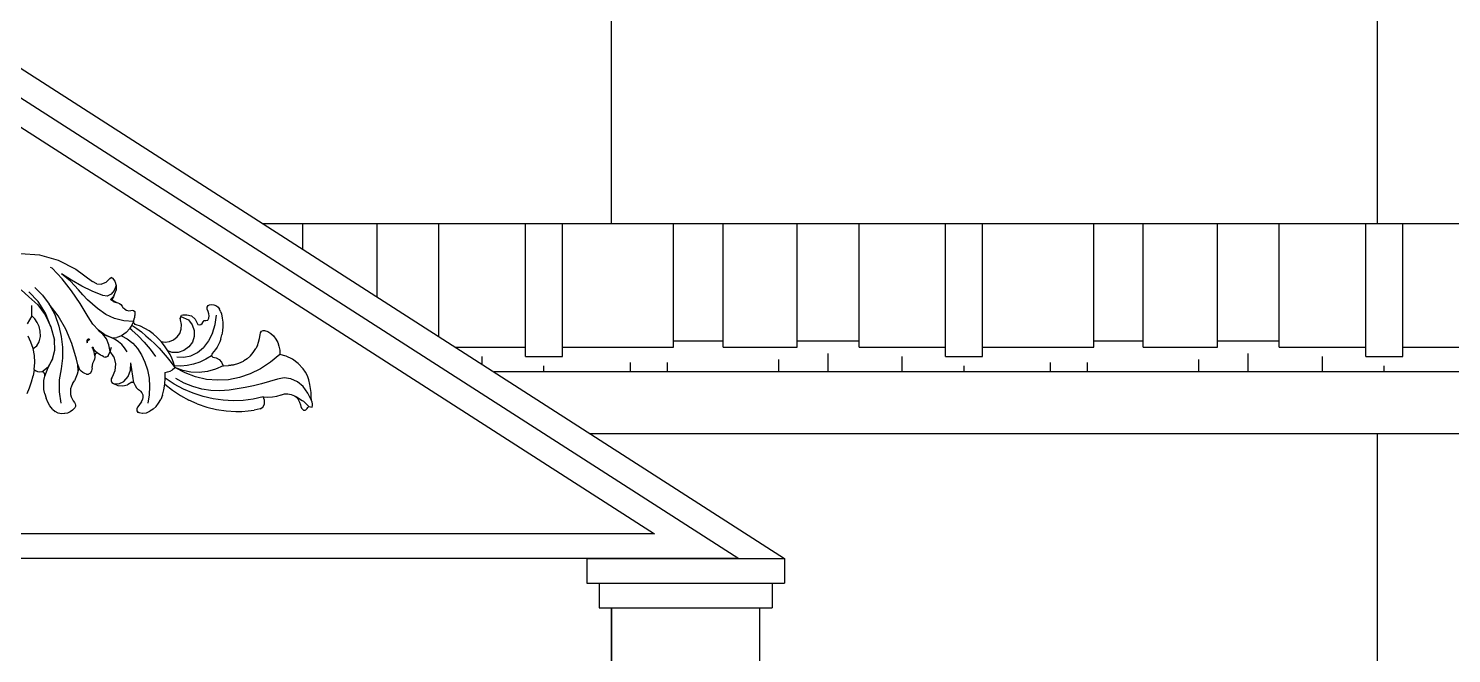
# Model space of a CAD drawing. Header units: inches. Extents: x -2812 to 9774, y -15726 to -746.
# Drawn here: x 3439.3 to 3554.5, y -9025 to -8974.3 of the extents above; entities that cross this region are included whole.
import ezdxf

# ---------------------------------------------------------------- set-up
doc = ezdxf.new("R2010")
doc.units = ezdxf.units.IN
doc.header["$LTSCALE"] = 17
doc.header["$MEASUREMENT"] = 0
doc.layers.add('OUTLINE', color=1, linetype='Continuous', lineweight=25)

# ---------------------------------------------------------------- blocks, each defined once
blk = doc.blocks.new('dsdssdds')
for p, q in [((334.71, 159.79), (336.99, 159.63)), ((336.99, 159.63), (339.22, 159.01)), ((339.22, 159.01), (341.35, 157.94)), ((338.5, 158.05), (338.33, 158.12)), ((339.71, 156.75), (338.5, 158.05)), ((340.84, 156.59), (339.64, 157.37)), ((340.7, 156.5), (339.64, 157.37)), ((341.35, 157.94), (343.34, 156.46)), ((335.72, 154.59), (334.79, 155.43)), ((336.43, 155.73), (337.36, 154.82)), ((340.83, 155.34), (339.71, 156.75)), ((341.67, 155.46), (340.7, 156.5)), ((341.88, 153.82), (340.83, 155.34)), ((342.06, 155.9), (340.84, 156.59)), ((342.2, 154.84), (341.67, 155.46)), ((343.31, 155.28), (342.06, 155.9)), ((344.58, 154.75), (343.31, 155.28)), ((343.86, 156.16), (343.34, 156.46)), ((343.86, 156.16), (344.42, 156.12)), ((344.96, 156.34), (344.42, 156.12)), ((344.96, 156.34), (345.41, 156.8)), ((345.41, 156.8), (345.57, 156.92)), ((345.41, 156.8), (345.57, 156.91)), ((345.74, 156.84), (345.57, 156.92)), ((345.57, 156.91), (345.74, 156.84)), ((345.96, 155.36), (345.58, 154.91)), ((345.74, 156.84), (346.04, 156.48)), ((346.18, 155.98), (345.96, 155.36)), ((346.17, 155.45), (346, 154.96)), ((346.04, 156.48), (346.18, 155.98)), ((346.18, 155.98), (346.17, 155.45)), ((336.82, 154.05), (335.72, 155.19)), ((335.72, 154.59), (336.79, 153.65)), ((336.08, 152.32), (336.07, 153.58)), ((336.79, 153.65), (337.67, 152.43)), ((337.71, 152.63), (336.82, 154.05)), ((337.36, 154.82), (338.16, 153.73)), ((338.16, 153.73), (338.82, 152.47)), ((339.23, 152.32), (338.16, 153.73)), ((342.83, 152.2), (341.88, 153.82)), ((342.76, 154.26), (342.2, 154.84)), ((343.33, 153.71), (342.76, 154.26)), ((343.93, 153.2), (343.33, 153.71)), ((345.09, 154.7), (344.58, 154.75)), ((345.58, 154.91), (345.09, 154.7)), ((345.5, 154.3), (345.49, 154.3)), ((345.92, 154.02), (345.49, 154.3)), ((345.79, 154.58), (345.5, 154.3)), ((345.85, 154.62), (345.68, 154.29)), ((345.68, 154.29), (345.84, 154.15)), ((345.99, 154.96), (345.79, 154.58)), ((345.84, 154.15), (346.02, 154.04)), ((345.99, 154.96), (345.85, 154.62)), ((345.92, 154.02), (346.38, 153.89)), ((346, 154.96), (345.99, 154.96)), ((346.02, 154.04), (346.2, 153.95)), ((346.2, 153.95), (346.38, 153.89)), ((346.38, 153.89), (346.57, 153.81)), ((346.57, 153.81), (346.74, 153.68)), ((346.74, 153.68), (346.89, 153.5)), ((357.07, 153.36), (357.19, 153.57)), ((357.19, 153.57), (357.38, 153.66)), ((357.38, 153.66), (357.57, 153.69)), ((357.57, 153.69), (357.89, 153.65)), ((357.89, 153.65), (358.2, 153.53)), ((358.2, 153.53), (358.41, 153.37)), ((336.08, 152.32), (335.53, 151.36)), ((336.43, 151.96), (336.08, 152.32)), ((336.71, 151.53), (336.43, 151.96)), ((336.71, 151.53), (336.43, 151.96)), ((337.67, 152.43), (338.35, 150.99)), ((338.35, 150.99), (337.71, 152.63)), ((338.82, 152.47), (339.32, 151.09)), ((340.14, 150.73), (339.23, 152.32)), ((343.4, 151.33), (342.83, 152.2)), ((344.94, 152.5), (343.93, 153.2)), ((346, 152.01), (344.94, 152.5)), ((347.12, 151.72), (346, 152.01)), ((346.89, 153.5), (347, 153.29)), ((347.21, 153.11), (347, 153.29)), ((347.21, 153.11), (347.44, 152.99)), ((347.44, 152.99), (347.69, 152.94)), ((347.69, 152.94), (347.94, 152.97)), ((347.94, 152.97), (348.11, 152.99)), ((348.11, 152.99), (348.27, 152.97)), ((348.25, 151.64), (348.37, 152.1)), ((348.27, 152.97), (348.42, 152.83)), ((348.42, 152.59), (348.37, 152.1)), ((348.42, 152.59), (348.38, 152.21)), ((348.42, 152.83), (348.42, 152.59)), ((348.42, 152.8), (348.42, 152.59)), ((353.92, 152.25), (353.87, 152.05)), ((353.91, 151.85), (353.87, 152.05)), ((353.88, 152.05), (353.92, 152.25)), ((353.91, 151.85), (353.88, 152.05)), ((354.02, 151.3), (353.91, 151.85)), ((353.92, 152.25), (354.03, 152.4)), ((353.92, 152.25), (354.87, 151.84)), ((354.03, 152.4), (354.18, 152.46)), ((354.18, 152.46), (354.67, 152.46)), ((354.67, 152.46), (355.21, 152.32)), ((354.87, 151.84), (355.31, 151.26)), ((355.21, 152.32), (355.67, 151.91)), ((355.67, 151.91), (355.97, 151.3)), ((356.93, 151.78), (357.15, 151.81)), ((357.1, 153.11), (357.07, 153.36)), ((357.21, 152.85), (357.1, 153.11)), ((357.15, 151.81), (357.29, 152.04)), ((357.16, 151.8), (357.29, 152.04)), ((357.29, 152.57), (357.21, 152.85)), ((357.32, 152.31), (357.29, 152.57)), ((357.29, 152.04), (357.32, 152.31)), ((358.06, 151.3), (358.21, 152.4)), ((358.41, 153.37), (358.41, 153.36)), ((358.41, 153.36), (358.58, 153.13)), ((358.58, 153.13), (358.58, 153.13)), ((358.7, 152.86), (358.58, 153.13)), ((358.7, 152.86), (358.7, 152.85)), ((358.7, 152.85), (358.79, 152.56)), ((358.79, 152.56), (358.89, 152.06)), ((358.89, 152.06), (358.95, 151.56)), ((336.94, 151.03), (336.71, 151.53)), ((336.94, 151.03), (336.71, 151.53)), ((337.08, 150.49), (336.94, 151.03)), ((337.08, 150.49), (336.94, 151.03)), ((337.12, 149.84), (337.08, 150.49)), ((337.12, 149.84), (337.08, 150.49)), ((338.35, 150.99), (338.78, 149.39)), ((339.32, 151.09), (339.6, 149.84)), ((340.88, 148.99), (340.14, 150.73)), ((344.07, 150.61), (343.4, 151.33)), ((344.57, 150.14), (344.04, 150.55)), ((344.81, 150.01), (344.04, 150.55)), ((344.83, 150.05), (344.07, 150.61)), ((345.01, 149.56), (344.57, 150.14)), ((347.37, 150.31), (346.84, 149.94)), ((348.25, 151.64), (347.12, 151.72)), ((347.83, 150.82), (347.37, 150.31)), ((348.07, 151.21), (347.83, 150.83)), ((347.83, 150.83), (347.83, 150.82)), ((347.83, 150.82), (347.83, 150.82)), ((348.07, 150.62), (347.83, 150.82)), ((348.25, 151.64), (348.07, 151.21)), ((348.07, 151.21), (348.64, 150.81)), ((348.07, 150.62), (348.83, 149.92)), ((348.25, 151.64), (348.25, 151.64)), ((348.3, 151.5), (348.25, 151.64)), ((348.37, 151.39), (348.3, 151.5)), ((348.46, 151.3), (348.37, 151.39)), ((348.57, 151.25), (348.46, 151.3)), ((349.11, 151.07), (348.57, 151.25)), ((348.64, 150.81), (349.2, 150.39)), ((349.63, 150.82), (349.11, 151.07)), ((349.2, 150.39), (349.75, 149.94)), ((350.14, 150.51), (349.63, 150.82)), ((350.63, 150.15), (350.14, 150.51)), ((351.11, 149.72), (350.63, 150.15)), ((353.51, 149.8), (353.81, 150.21)), ((353.81, 150.21), (353.98, 150.73)), ((353.98, 150.73), (354.02, 151.3)), ((355.31, 151.26), (355.54, 150.58)), ((355.54, 150.58), (355.54, 149.86)), ((355.97, 151.3), (355.98, 151.3)), ((355.98, 151.3), (356.14, 151.25)), ((356.14, 151.25), (356.32, 151.29)), ((356.32, 151.29), (356.47, 151.41)), ((356.47, 151.41), (356.59, 151.59)), ((356.59, 151.59), (356.73, 151.76)), ((356.73, 151.76), (356.93, 151.78)), ((356.93, 151.78), (357.16, 151.8)), ((357.73, 150.25), (357.26, 149.32)), ((357.73, 150.25), (358.06, 151.3)), ((358.92, 150.54), (358.84, 150.04)), ((358.96, 151.05), (358.92, 150.54)), ((358.95, 151.56), (358.96, 151.05)), ((363.44, 150.06), (363.5, 150.29)), ((363.5, 150.29), (363.62, 150.47)), ((363.62, 150.47), (363.79, 150.57)), ((363.79, 150.57), (363.97, 150.57)), ((363.97, 150.57), (364.36, 150.44)), ((364.36, 150.44), (364.72, 150.21)), ((364.72, 150.21), (365.04, 149.91)), ((335.97, 149.17), (335.62, 149.87)), ((336.23, 148.4), (335.97, 149.17)), ((336.23, 148.4), (336.66, 148.71)), ((336.23, 148.4), (336.66, 148.71)), ((336.38, 147.58), (336.23, 148.4)), ((336.23, 148.4), (336.23, 148.4)), ((336.66, 148.71), (336.97, 149.22)), ((336.66, 148.71), (336.97, 149.21)), ((336.97, 149.22), (337.12, 149.84)), ((336.97, 149.21), (337.12, 149.84)), ((337.12, 149.84), (337.12, 149.84)), ((338.83, 148.22), (338.78, 149.39)), ((339.6, 149.84), (339.73, 148.56)), ((339.73, 148.56), (339.73, 147.26)), ((341.43, 147.13), (340.88, 148.99)), ((342.67, 149.36), (342.66, 149.22)), ((342.66, 149.22), (342.7, 149.1)), ((342.73, 149.47), (342.67, 149.36)), ((342.72, 149.19), (342.7, 149.1)), ((342.76, 149.28), (342.72, 149.19)), ((342.83, 149.53), (342.73, 149.47)), ((342.81, 149.35), (342.76, 149.28)), ((342.87, 149.4), (342.81, 149.35)), ((342.93, 149.52), (342.83, 149.53)), ((342.94, 149.44), (342.87, 149.4)), ((343.01, 149.45), (342.93, 149.52)), ((343.01, 149.45), (342.94, 149.44)), ((343.31, 148.51), (343.34, 148.58)), ((343.33, 148.44), (343.31, 148.51)), ((343.38, 148.41), (343.33, 148.44)), ((343.34, 148.58), (343.4, 148.58)), ((343.55, 147.99), (343.38, 148.41)), ((343.4, 148.58), (343.44, 148.53)), ((343.44, 148.53), (343.44, 148.45)), ((343.44, 148.44), (343.44, 148.45)), ((343.65, 148.08), (343.44, 148.44)), ((345.65, 149.68), (344.81, 150.01)), ((345.65, 149.68), (344.83, 150.05)), ((345.32, 148.84), (345.01, 149.56)), ((345.48, 148.05), (345.32, 148.84)), ((345.48, 148.05), (345.64, 148.57)), ((345.65, 149.68), (346.25, 149.72)), ((345.65, 149.68), (345.65, 149.68)), ((346.08, 149.49), (345.65, 149.68)), ((346.48, 149.22), (346.08, 149.49)), ((346.83, 149.94), (346.25, 149.72)), ((346.86, 148.88), (346.48, 149.22)), ((346.84, 149.94), (346.83, 149.94)), ((346.84, 149.94), (347.52, 149.56)), ((347.2, 148.48), (346.86, 148.88)), ((347.49, 148.02), (347.2, 148.48)), ((347.52, 149.56), (348.16, 149.04)), ((348.16, 149.04), (348.74, 148.39)), ((348.83, 149.92), (349.55, 149.15)), ((349.55, 149.15), (350.24, 148.32)), ((349.75, 149.94), (350.28, 149.46)), ((350.28, 149.46), (350.81, 148.97)), ((350.81, 148.97), (351.32, 148.44)), ((351.56, 149.24), (351.11, 149.72)), ((351.32, 148.44), (351.81, 147.9)), ((351.99, 148.71), (351.56, 149.24)), ((351.56, 149.24), (351.57, 149.24)), ((351.57, 149.24), (351.57, 149.24)), ((351.57, 149.24), (352.07, 149.18)), ((351.57, 149.24), (352.07, 149.17)), ((352.38, 148.14), (351.99, 148.71)), ((352.07, 149.18), (352.57, 149.25)), ((352.07, 149.17), (352.57, 149.25)), ((352.07, 149.18), (352.07, 149.17)), ((352.57, 149.25), (352.58, 149.25)), ((352.58, 149.25), (353.07, 149.46)), ((353.07, 149.46), (353.51, 149.8)), ((354.9, 148.59), (354.31, 148.16)), ((355.32, 149.17), (354.9, 148.59)), ((355.54, 149.86), (355.32, 149.17)), ((355.93, 147.93), (356.65, 148.53)), ((357.26, 149.32), (356.65, 148.53)), ((358.29, 148.58), (358.1, 148.3)), ((358.45, 148.89), (358.29, 148.58)), ((358.6, 149.21), (358.45, 148.89)), ((358.72, 149.56), (358.6, 149.21)), ((358.72, 149.56), (358.84, 150.04)), ((363.11, 148.77), (362.92, 148.39)), ((363.11, 148.77), (363.26, 149.18)), ((363.26, 149.18), (363.37, 149.61)), ((363.37, 149.61), (363.44, 150.06)), ((365.04, 149.91), (365.32, 149.53)), ((365.32, 149.53), (365.54, 149.12)), ((365.54, 149.12), (365.69, 148.67)), ((365.69, 148.67), (365.78, 148.19)), ((336.35, 145.9), (336.42, 146.74)), ((336.42, 146.74), (336.38, 147.58)), ((338.57, 147.11), (338.02, 146.19)), ((338.05, 146.13), (338.57, 147.11)), ((338.57, 147.11), (338.83, 148.22)), ((339.73, 147.26), (339.58, 145.98)), ((341.57, 146.46), (341.43, 147.13)), ((341.58, 146.47), (341.43, 147.13)), ((343.41, 146.78), (343.35, 146.6)), ((343.51, 146.94), (343.41, 146.78)), ((343.58, 147.12), (343.51, 146.94)), ((343.63, 147.52), (343.55, 147.99)), ((343.62, 147.32), (343.58, 147.12)), ((343.63, 147.52), (343.62, 147.32)), ((343.65, 147.67), (343.63, 147.52)), ((343.95, 147.83), (343.65, 148.08)), ((343.72, 147.79), (343.65, 147.67)), ((343.83, 147.85), (343.72, 147.79)), ((343.95, 147.83), (343.83, 147.85)), ((344.13, 147.72), (343.95, 147.83)), ((344.32, 147.62), (344.13, 147.72)), ((344.51, 147.51), (344.32, 147.62)), ((344.7, 147.41), (344.51, 147.51)), ((344.7, 147.41), (344.85, 147.36)), ((345, 147.38), (344.85, 147.36)), ((345.13, 147.46), (345, 147.38)), ((345.24, 147.58), (345.13, 147.46)), ((345.25, 147.59), (345.24, 147.58)), ((345.25, 147.59), (345.48, 148.05)), ((345.91, 147.4), (345.48, 148.05)), ((345.91, 147.4), (346.1, 146.57)), ((347.9, 145.82), (347.95, 146.69)), ((348.28, 144.28), (347.95, 146.69)), ((348.74, 148.39), (349.23, 147.63)), ((349.23, 147.63), (349.63, 146.77)), ((349.63, 146.77), (349.93, 145.84)), ((350.24, 148.32), (350.89, 147.44)), ((351.81, 147.9), (352.29, 147.33)), ((352.29, 147.33), (352.76, 146.74)), ((352.64, 147.7), (352.38, 148.14)), ((352.89, 147.93), (352.38, 148.14)), ((352.86, 147.23), (352.64, 147.7)), ((352.76, 146.74), (353.21, 146.13)), ((353.05, 146.73), (352.86, 147.23)), ((353.62, 147.93), (352.89, 147.93)), ((353.17, 146.33), (353.05, 146.73)), ((353.46, 147.41), (354.3, 147.36)), ((354.31, 148.16), (353.62, 147.93)), ((354.3, 147.36), (355.14, 147.53)), ((355.14, 147.53), (355.93, 147.93)), ((356.19, 146.77), (355.45, 146.52)), ((356.91, 147.11), (356.19, 146.77)), ((357.6, 147.53), (356.91, 147.11)), ((357.67, 147.81), (357.6, 147.53)), ((357.6, 147.53), (357.78, 147.36)), ((357.89, 148.04), (357.67, 147.81)), ((357.78, 147.36), (358.16, 147.3)), ((358.1, 148.3), (357.89, 148.04)), ((358.16, 147.3), (358.51, 147.09)), ((358.51, 147.09), (358.8, 146.76)), ((358.8, 146.76), (359.01, 146.33)), ((360.88, 146.64), (361.45, 146.9)), ((360.88, 146.64), (361.45, 146.9)), ((361.47, 146.91), (361.45, 146.9)), ((361.89, 147.18), (361.47, 146.91)), ((361.89, 147.18), (362.27, 147.52)), ((362.27, 147.52), (362.62, 147.92)), ((362.62, 147.92), (362.92, 148.39)), ((364.68, 146.75), (363.49, 145.97)), ((365.79, 147.7), (364.68, 146.75)), ((365.78, 148.19), (365.79, 147.7)), ((366.56, 147.49), (365.79, 147.7)), ((367.3, 147.12), (366.56, 147.49)), ((367.98, 146.61), (367.3, 147.12)), ((336.05, 144.41), (336.23, 145.14)), ((336.35, 145.9), (336.23, 145.14)), ((336.35, 145.9), (336.55, 145.71)), ((336.78, 145.59), (336.55, 145.71)), ((337.03, 145.55), (336.78, 145.59)), ((337.27, 145.6), (337.03, 145.55)), ((337.27, 145.6), (338.02, 146.19)), ((337.43, 145.59), (337.27, 145.6)), ((337.57, 145.48), (337.43, 145.59)), ((337.53, 144.55), (337.64, 145.07)), ((337.65, 145.29), (337.57, 145.48)), ((337.64, 145.07), (338.05, 146.13)), ((337.64, 145.07), (337.65, 145.29)), ((339.58, 145.98), (339.34, 144.63)), ((341.51, 145.34), (341.35, 144.92)), ((341.63, 145.77), (341.51, 145.34)), ((341.63, 145.77), (341.57, 146.46)), ((341.81, 145.85), (341.58, 146.47)), ((341.66, 145.83), (341.63, 145.77)), ((341.7, 145.87), (341.66, 145.83)), ((341.76, 145.87), (341.7, 145.87)), ((341.81, 145.85), (341.76, 145.87)), ((341.81, 145.85), (342, 145.68)), ((342.2, 145.54), (342, 145.68)), ((342.42, 145.42), (342.2, 145.54)), ((342.63, 145.33), (342.42, 145.42)), ((342.63, 145.33), (342.88, 145.32)), ((343.1, 145.46), (342.88, 145.32)), ((343.24, 145.71), (343.1, 145.46)), ((343.29, 146.03), (343.24, 145.71)), ((343.31, 146.42), (343.29, 146.23)), ((343.29, 146.03), (343.29, 146.23)), ((343.29, 146.03), (343.29, 146.03)), ((343.35, 146.6), (343.31, 146.42)), ((346.03, 145.71), (345.69, 144.96)), ((346.1, 146.57), (346.03, 145.71)), ((347.12, 144.46), (347.61, 145.04)), ((347.61, 145.04), (347.9, 145.82)), ((349.93, 145.84), (350.12, 144.86)), ((352.05, 145.53), (352.35, 145.59)), ((352.06, 144.83), (352.05, 145.53)), ((352.35, 145.59), (352.64, 145.7)), ((352.64, 145.7), (352.92, 145.86)), ((353.18, 146.06), (352.92, 145.86)), ((353.93, 146.3), (353.17, 146.33)), ((353.21, 146.21), (353.17, 146.33)), ((353.18, 146.06), (353.21, 146.13)), ((353.21, 146.13), (353.21, 146.21)), ((354.44, 145.48), (353.21, 146.13)), ((354.16, 145.78), (353.21, 146.13)), ((354.7, 146.36), (353.93, 146.3)), ((355.14, 145.58), (354.16, 145.78)), ((355.71, 145), (354.44, 145.48)), ((355.45, 146.52), (354.7, 146.36)), ((356.13, 145.54), (355.14, 145.58)), ((357.02, 144.7), (355.71, 145)), ((357.11, 145.65), (356.13, 145.54)), ((358.08, 145.92), (357.11, 145.65)), ((359.01, 146.33), (358.08, 145.92)), ((359.01, 146.33), (359.04, 146.33)), ((359.04, 146.33), (359.64, 146.35)), ((359.04, 146.33), (359.64, 146.35)), ((359.64, 146.35), (360.26, 146.45)), ((359.64, 146.35), (360.26, 146.45)), ((360.26, 146.45), (359.64, 146.35)), ((360.26, 146.45), (360.88, 146.64)), ((360.26, 146.45), (360.88, 146.64)), ((362.25, 145.36), (360.97, 144.92)), ((363.49, 145.97), (362.25, 145.36)), ((368.59, 145.97), (367.98, 146.61)), ((368.88, 145.57), (368.59, 145.97)), ((369.11, 145.12), (368.88, 145.57)), ((369.29, 144.63), (369.11, 145.12)), ((335.53, 143.02), (335.81, 143.7)), ((335.81, 143.7), (336.05, 144.41)), ((337.5, 144.01), (337.53, 144.55)), ((337.53, 143.48), (337.5, 144.01)), ((337.62, 142.96), (337.53, 143.48)), ((339.34, 144.63), (339.33, 143.23)), ((340.72, 143.57), (340.69, 143.23)), ((340.81, 143.89), (340.72, 143.57)), ((340.95, 144.17), (340.81, 143.89)), ((340.95, 144.17), (341.17, 144.53)), ((341.35, 144.92), (341.17, 144.53)), ((345.69, 144.96), (345.59, 144.75)), ((345.59, 144.75), (345.59, 144.52)), ((345.59, 144.52), (345.68, 144.33)), ((345.68, 144.33), (345.85, 144.22)), ((345.85, 144.22), (346.51, 144.18)), ((345.85, 144.22), (346.4, 143.98)), ((346.4, 143.98), (346.97, 143.91)), ((346.51, 144.18), (347.12, 144.46)), ((346.97, 143.91), (347.54, 144.04)), ((348.07, 144.35), (347.54, 144.04)), ((348.07, 144.35), (348.13, 144.38)), ((348.13, 144.38), (348.19, 144.37)), ((348.19, 144.37), (348.24, 144.34)), ((348.24, 144.34), (348.28, 144.28)), ((348.28, 144.28), (348.25, 144.37)), ((348.28, 144.28), (348.44, 143.97)), ((348.44, 143.97), (348.63, 143.69)), ((348.63, 143.69), (348.85, 143.46)), ((349.09, 143.28), (348.85, 143.46)), ((349.09, 143.28), (349.27, 143.1)), ((349.09, 143.28), (349.26, 143.1)), ((350.12, 144.86), (350.19, 143.85)), ((350.19, 143.85), (350.15, 142.84)), ((351.73, 142.81), (351.9, 143.46)), ((351.9, 143.46), (352.01, 144.14)), ((352.01, 144.14), (352.06, 144.83)), ((352.01, 144.14), (352.93, 143.41)), ((353.15, 144.13), (352.06, 144.83)), ((352.93, 143.41), (353.9, 142.78)), ((354.27, 143.53), (353.15, 144.13)), ((354.34, 144.26), (353.33, 144.81)), ((355.43, 143.04), (354.27, 143.53)), ((355.38, 143.84), (354.34, 144.26)), ((356.45, 143.54), (355.38, 143.84)), ((357.53, 143.36), (356.45, 143.54)), ((358.34, 144.59), (357.02, 144.7)), ((358.62, 143.32), (357.53, 143.36)), ((359.66, 144.66), (358.34, 144.59)), ((359.71, 143.4), (358.62, 143.32)), ((360.97, 144.92), (359.66, 144.66)), ((360.69, 143.55), (359.71, 143.4)), ((361.66, 143.73), (360.69, 143.55)), ((362.63, 143.94), (361.66, 143.73)), ((363.6, 144.18), (362.63, 143.94)), ((364.56, 144.45), (363.6, 144.18)), ((365.52, 144.74), (364.56, 144.45)), ((366.32, 144.87), (365.52, 144.74)), ((367.13, 144.76), (366.32, 144.87)), ((367.9, 144.41), (367.13, 144.76)), ((368.58, 143.84), (367.9, 144.41)), ((369.16, 143.07), (368.58, 143.84)), ((369.41, 144.1), (369.29, 144.63)), ((369.48, 143.62), (369.41, 144.1)), ((369.54, 143.14), (369.48, 143.62)), ((337.62, 142.96), (337.78, 142.44)), ((337.99, 141.96), (337.78, 142.44)), ((338.25, 141.52), (337.99, 141.96)), ((339.33, 143.23), (339.56, 141.87)), ((340.69, 143.23), (340.72, 142.89)), ((340.72, 142.89), (340.79, 142.62)), ((340.79, 142.62), (340.9, 142.36)), ((340.9, 142.36), (341.03, 142.13)), ((341.03, 142.13), (341.19, 141.93)), ((341.19, 141.93), (341.28, 141.79)), ((341.28, 141.79), (341.31, 141.62)), ((341.31, 141.62), (341.29, 141.44)), ((348.91, 141.58), (348.74, 141.38)), ((349.06, 141.8), (348.91, 141.58)), ((349.2, 142.03), (349.06, 141.8)), ((349.2, 142.03), (349.32, 142.28)), ((349.26, 143.1), (349.27, 143.1)), ((349.26, 143.1), (349.37, 142.85)), ((349.27, 143.1), (349.37, 142.85)), ((349.39, 142.56), (349.32, 142.29)), ((349.39, 142.56), (349.32, 142.29)), ((349.32, 142.29), (349.32, 142.28)), ((349.37, 142.85), (349.39, 142.56)), ((349.37, 142.85), (349.39, 142.56)), ((349.39, 142.56), (349.39, 142.56)), ((350.15, 142.84), (349.99, 141.85)), ((350.96, 141.46), (351.27, 141.84)), ((351.27, 141.84), (351.53, 142.3)), ((351.73, 142.81), (351.53, 142.3)), ((353.9, 142.78), (354.89, 142.23)), ((355.91, 141.78), (354.89, 142.23)), ((356.6, 142.65), (355.43, 143.04)), ((355.91, 141.78), (357.04, 141.39)), ((357.79, 142.37), (356.6, 142.65)), ((359, 142.2), (357.79, 142.37)), ((360.2, 142.14), (359, 142.2)), ((361.41, 142.19), (360.2, 142.14)), ((362.62, 142.34), (361.41, 142.19)), ((363.81, 142.61), (362.62, 142.34)), ((363.76, 141.37), (363.96, 141.75)), ((363.81, 142.61), (364.35, 142.58)), ((363.97, 142.21), (363.81, 142.61)), ((363.96, 141.75), (363.97, 142.21)), ((364.35, 142.58), (364.9, 142.62)), ((364.9, 142.62), (365.43, 142.71)), ((365.43, 142.71), (365.96, 142.87)), ((365.96, 142.87), (365.99, 142.87)), ((365.99, 142.87), (366.36, 142.96)), ((366.36, 142.96), (366.76, 142.97)), ((366.76, 142.97), (367.16, 142.9)), ((367.16, 142.9), (367.55, 142.74)), ((367.55, 142.74), (367.8, 142.56)), ((367.55, 142.74), (367.86, 142.57)), ((367.55, 142.74), (367.8, 142.56)), ((367.8, 142.56), (367.94, 142.39)), ((367.8, 142.56), (367.94, 142.39)), ((367.86, 142.57), (368.17, 142.39)), ((367.94, 142.39), (368.01, 142.3)), ((367.94, 142.39), (368.01, 142.31)), ((368.01, 142.31), (368.17, 141.99)), ((368.01, 142.3), (368.17, 141.99)), ((368.01, 142.3), (368.17, 141.99)), ((368.17, 142.39), (368.47, 142.19)), ((368.17, 141.99), (368.27, 141.64)), ((368.17, 141.99), (368.27, 141.64)), ((368.27, 141.64), (368.32, 141.45)), ((368.47, 142.19), (368.65, 142.08)), ((368.65, 142.08), (368.89, 141.86)), ((369.26, 141.46), (368.89, 141.86)), ((369.59, 142.16), (369.16, 143.07)), ((369.57, 142.65), (369.54, 143.14)), ((369.59, 142.16), (369.57, 142.65)), ((369.66, 141.97), (369.59, 142.16)), ((369.7, 141.77), (369.66, 141.97)), ((369.7, 141.56), (369.7, 141.77)), ((338.55, 141.13), (338.25, 141.52)), ((338.55, 141.12), (338.55, 141.13)), ((338.55, 141.12), (338.87, 140.84)), ((339.23, 140.65), (338.87, 140.84)), ((339.62, 140.57), (339.23, 140.65)), ((340, 140.61), (339.62, 140.57)), ((340.01, 140.61), (340, 140.61)), ((340.34, 140.67), (340.01, 140.61)), ((340.01, 140.61), (340.01, 140.61)), ((340.66, 140.8), (340.34, 140.67)), ((340.95, 141.01), (340.66, 140.8)), ((341.21, 141.29), (340.95, 141.01)), ((341.29, 141.44), (341.21, 141.29)), ((341.21, 141.29), (341.21, 141.29)), ((341.21, 141.29), (341.21, 141.29)), ((348.74, 141.38), (348.64, 141.2)), ((348.74, 141.38), (348.64, 141.19)), ((348.64, 141.2), (348.64, 141.19)), ((348.64, 141.19), (348.64, 141.18)), ((348.64, 141.18), (348.65, 141.11)), ((348.65, 141.11), (348.65, 140.97)), ((348.65, 141.11), (348.65, 140.96)), ((348.65, 140.97), (348.65, 140.96)), ((348.65, 140.97), (348.65, 140.95)), ((348.65, 140.96), (348.65, 140.95)), ((348.65, 140.95), (348.7, 140.88)), ((348.7, 140.88), (348.75, 140.79)), ((348.7, 140.88), (348.76, 140.79)), ((348.75, 140.79), (348.77, 140.78)), ((348.75, 140.79), (348.76, 140.79)), ((348.76, 140.79), (348.77, 140.78)), ((348.77, 140.78), (348.83, 140.76)), ((348.83, 140.76), (348.91, 140.73)), ((348.83, 140.76), (348.95, 140.73)), ((348.91, 140.73), (349.35, 140.65)), ((349.35, 140.65), (349.37, 140.66)), ((349.37, 140.66), (349.8, 140.71)), ((349.37, 140.66), (349.79, 140.7)), ((349.79, 140.7), (349.8, 140.71)), ((349.8, 140.71), (350.22, 140.88)), ((349.8, 140.71), (349.8, 140.71)), ((350.6, 141.15), (350.22, 140.88)), ((350.6, 141.15), (350.96, 141.46)), ((357.04, 141.39), (358.19, 141.1)), ((358.19, 141.1), (359.35, 140.92)), ((359.35, 140.92), (360.52, 140.86)), ((360.52, 140.86), (361.25, 140.87)), ((361.25, 140.87), (361.99, 140.93)), ((361.99, 140.93), (362.72, 141.03)), ((363.45, 141.18), (362.72, 141.03)), ((363.45, 141.18), (363.76, 141.37)), ((368.32, 141.45), (368.41, 141.27)), ((368.41, 141.27), (368.52, 141.13)), ((368.65, 141.03), (368.52, 141.13)), ((368.65, 141.03), (368.74, 141)), ((368.74, 141), (368.83, 141)), ((368.83, 141), (368.91, 141.04)), ((368.91, 141.04), (368.98, 141.12)), ((368.98, 141.12), (369.07, 141.23)), ((369.07, 141.23), (369.17, 141.35)), ((369.17, 141.35), (369.26, 141.46)), ((369.26, 141.46), (369.67, 141.37)), ((369.67, 141.37), (369.7, 141.56))]:
    blk.add_line(p, q)

msp = doc.modelspace()

# ---------------------------------------------------------------- hatches: boundary and pattern name
at = {"layer": 'OUTLINE'}
h = msp.add_hatch(dxfattribs=at)
h.set_pattern_fill('AR-RSHKE', color=8)
h.set_pattern_definition([(0, (1566.02, -5796.163), (25.5, 12), [6, -5, 7, -3, 9, -4]), (0, (1572.02, -5795.663), (25.5, 12), [5, -19, 4, -6]), (0, (1584.02, -5796.913), (25.5, 12), [3, -31]), (90, (1566.0205, -5796.163), (-8.5, 12), [11.5, -36.5]), (90, (1572.0205, -5796.163), (-8.5, 12), [11.25, -36.75]), (90, (1577.0205, -5796.163), (-8.5, 12), [10.5, -37.5]), (90, (1584.0205, -5796.913), (-8.5, 12), [11.5, -36.5]), (90, (1587.0205, -5796.913), (-8.5, 12), [11.5, -36.5]), (90, (1596.0205, -5796.163), (-8.5, 12), [11, -37])])
h.paths.add_polyline_path([(3458.3, -8990.16), (3477, -9002.16), (3665.02, -9002.16), (3665.02, -8990.16)])

# ---------------------------------------------------------------- linework, layer by layer
for p, q in [((3548.5, -8990.16), (3548.5, -8907.16)), ((3486.5, -8990.16), (3486.5, -8912.16)), ((3430.26, -8972.16), (3500.5, -9017.25)), ((3430.25, -8974.53), (3496.8, -9017.25)), ((3430.23, -8976.9), (3489.98, -9015.25)), ((3665.02, -8990.16), (3458.3, -8990.16)), ((3665.02, -9002.16), (3477, -9002.16)), ((3665.02, -9007.16), (3484.78, -9007.16)), ((3548.5, -9107.16), (3548.5, -9007.16)), ((3489.98, -9015.25), (3368.78, -9015.25)), ((3496.57, -9017.25), (3366.05, -9017.25)), ((3484.5, -9017.25), (3500.5, -9017.25)), ((3484.5, -9017.25), (3484.5, -9019.25)), ((3500.5, -9017.25), (3500.5, -9019.25)), ((3484.5, -9019.25), (3485.5, -9019.25)), ((3485.5, -9019.25), (3485.5, -9021.25)), ((3485.5, -9019.25), (3499.5, -9019.25)), ((3499.5, -9019.25), (3500.5, -9019.25)), ((3499.5, -9019.25), (3499.5, -9021.25)), ((3485.5, -9021.25), (3499.5, -9021.25)), ((3486.5, -9021.25), (3486.5, -9055.25)), ((3498.5, -9055.25), (3498.5, -9021.25))]:
    msp.add_line(p, q, dxfattribs=at)
for points in [[(3486.5, -9017.25), (3498.5, -9017.25)], [(3486.5, -9055.25), (3486.5, -9021.25)]]:
    msp.add_lwpolyline(points, dxfattribs=at)

# ---------------------------------------------------------------- block references
at = {"xscale": 0.6751174146065075, "yscale": 0.6751174146065075, "zscale": 0.6751174146065075}
msp.add_blockref('dsdssdds', (3212.71, -9100.45), dxfattribs=at)

doc.saveas('drawing.dxf')
